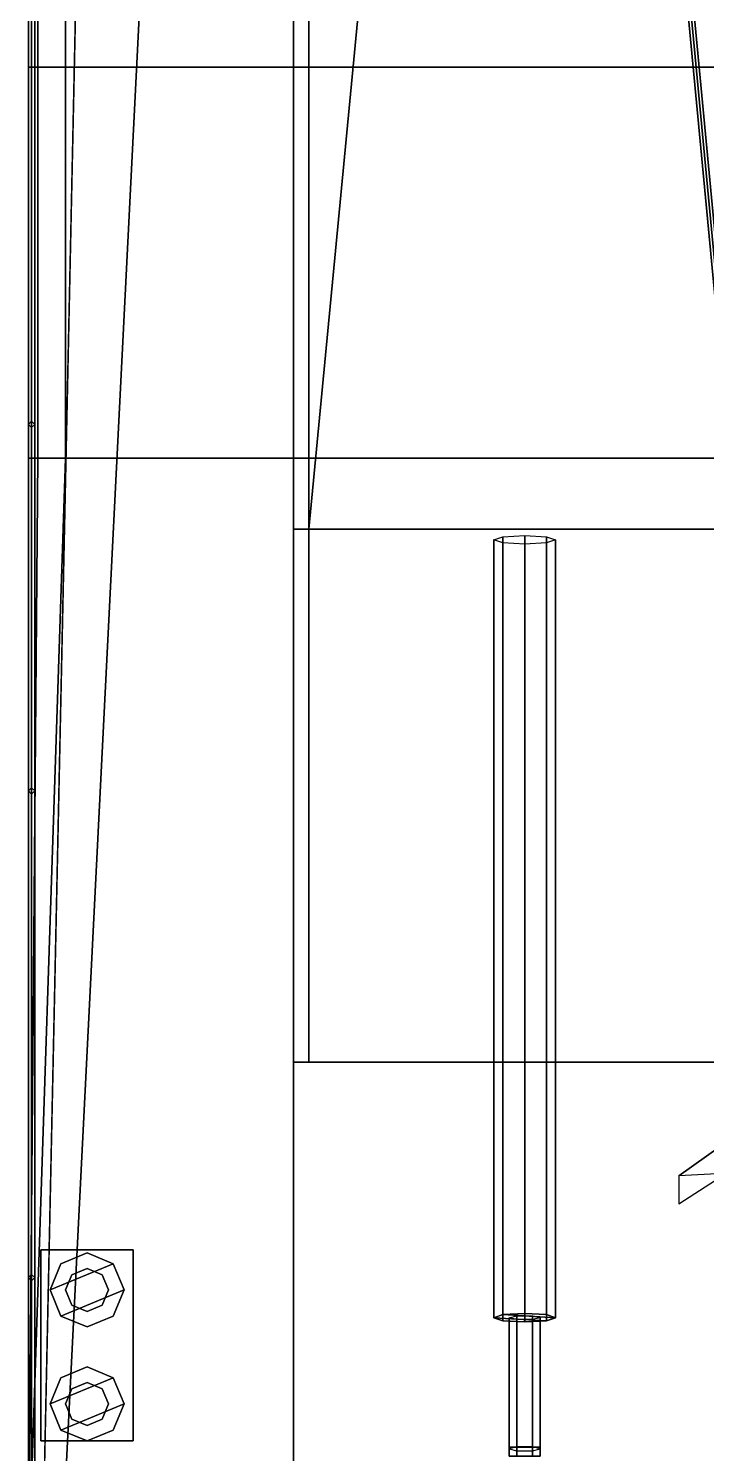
# Model space of a CAD drawing. Header units: millimetres. Extents: x -3.5 to 3.5, y -23.5 to 25.1.
# Drawn here: x -3.24 to -1.04, y -20.991 to -16.365 of the extents above; entities that cross this region are included whole.
import ezdxf

# ---------------------------------------------------------------- set-up
doc = ezdxf.new("R2010")
doc.units = ezdxf.units.MM
for name, color, linetype in [('prop', 1, 'Continuous'), ('railings', 6, 'Continuous'), ('superstructure', 3, 'Continuous'), ('turret', 2, 'Continuous')]:
    doc.layers.add(name, color=color, linetype=linetype)

msp = doc.modelspace()

# ---------------------------------------------------------------- linework, layer by layer
for points in [[(-3.24, 20.5995), (-3.24, -23.47), (-3.24, -23.47, 1.46), (-3.24, 21.45, 1.46)], [(-3.24, 21.45, 1.46), (-3.24, -23.47, 1.46), (-2.61, 6.0957, 1.46)], [(-3.24, 12.85, -1.19), (-3.24, -16.49, -1.19), (-3.24, -21.38, -0.39), (-3.24, 20.5995)], [(-3.24, 20.5995), (-3.24, -21.38, -0.39), (-3.24, -23.47)], [(-3.21, 12.85, -1.28), (-3.21, -16.49, -1.28), (-3.24, -16.49, -1.19), (-3.24, 12.85, -1.19)], [(-3.12, 12.85, -1.31), (-3.12, -16.49, -1.31), (-3.21, -16.49, -1.28), (-3.21, 12.85, -1.28)], [(3.12, 12.85, -1.31), (3.12, -16.49, -1.31), (-3.12, -16.49, -1.31), (-3.12, 12.85, -1.31)], [(-2.61, 6.0957, 1.46), (-3.24, -23.47, 1.46), (-2.42, -7.16, 1.46), (-2.42, 0.73, 1.46)], [(-2.42, -7.16, 1.46), (-3.24, -23.47, 1.46), (-2.38, -22.5, 1.46), (-2.38, -9.68, 1.46)], [(-3.21, -16.49, -1.28), (-3.21, -17.76, -1.16), (-3.24, -17.76, -1.07), (-3.24, -16.49, -1.19)], [(-3.12, -16.49, -1.31), (-3.12, -17.76, -1.19), (-3.21, -17.76, -1.16), (-3.21, -16.49, -1.28)], [(3.12, -16.49, -1.31), (3.12, -17.76, -1.19), (-3.12, -17.76, -1.19), (-3.12, -16.49, -1.31)], [(3.12, -17.76, -1.19), (3.24, -21.38, -0.39), (-3.24, -21.38, -0.39), (-3.12, -17.76, -1.19)], [(-3.21, -17.76, -1.16), (-3.24, -21.38, -0.39), (-3.24, -21.38, -0.39), (-3.24, -17.76, -1.07)], [(-3.12, -17.76, -1.19), (-3.24, -21.38, -0.39), (-3.24, -21.38, -0.39), (-3.21, -17.76, -1.16)], [(-1.73, -18.0248, -0.7651), (-1.7007, -18.015, -0.8351), (-1.7007, -20.5402, -1.19), (-1.73, -20.55, -1.12)], [(-1.7007, -18.0347, -0.6951), (-1.73, -18.0248, -0.7651), (-1.73, -20.55, -1.12), (-1.7007, -20.5598, -1.05)], [(-1.7007, -18.015, -0.8351), (-1.63, -18.0109, -0.8641), (-1.63, -20.5361, -1.219), (-1.7007, -20.5402, -1.19)], [(-1.63, -18.0387, -0.6661), (-1.7007, -18.0347, -0.6951), (-1.7007, -20.5598, -1.05), (-1.63, -20.5639, -1.021)], [(-1.63, -18.0109, -0.8641), (-1.5593, -18.015, -0.8351), (-1.5593, -20.5402, -1.19), (-1.63, -20.5361, -1.219)], [(-1.5593, -18.0347, -0.6951), (-1.63, -18.0387, -0.6661), (-1.63, -20.5639, -1.021), (-1.5593, -20.5598, -1.05)], [(-1.5593, -18.015, -0.8351), (-1.53, -18.0248, -0.7651), (-1.53, -20.55, -1.12), (-1.5593, -20.5402, -1.19)], [(-1.53, -18.0248, -0.7651), (-1.5593, -18.0347, -0.6951), (-1.5593, -20.5598, -1.05), (-1.53, -20.55, -1.12)], [(-3.2, -20.33, 1.46), (-3.2, -20.95, 1.46), (-3.2, -20.95, 1.53), (-3.2, -20.33, 1.53)], [(-2.9, -20.33, 1.53), (-2.9, -20.33, 1.46), (-3.2, -20.33, 1.46), (-3.2, -20.33, 1.53)], [(-3.2, -20.33, 1.53), (-3.2, -20.95, 1.53), (-2.9, -20.95, 1.53), (-2.9, -20.33, 1.53)], [(-3.05, -20.34, 1.82), (-3.1349, -20.3751, 1.82), (-3.17, -20.46, 1.82), (-2.9651, -20.3751, 1.82)], [(-3.05, -20.34, 1.77), (-3.1349, -20.3751, 1.77), (-3.1349, -20.3751, 1.82), (-3.05, -20.34, 1.82)], [(-2.9651, -20.3751, 1.77), (-3.05, -20.34, 1.77), (-3.05, -20.34, 1.82), (-2.9651, -20.3751, 1.82)], [(-2.9, -20.95, 1.53), (-2.9, -20.95, 1.46), (-2.9, -20.33, 1.46), (-2.9, -20.33, 1.53)], [(-3.1349, -20.3751, 1.77), (-3.17, -20.46, 1.77), (-3.17, -20.46, 1.82), (-3.1349, -20.3751, 1.82)], [(-2.9651, -20.3751, 1.82), (-3.17, -20.46, 1.82), (-3.1349, -20.5449, 1.82), (-2.93, -20.46, 1.82)], [(-3.05, -20.39, 1.53), (-3.0995, -20.4105, 1.53), (-3.0995, -20.4105, 1.77), (-3.05, -20.39, 1.77)], [(-3.0005, -20.4105, 1.53), (-3.05, -20.39, 1.53), (-3.05, -20.39, 1.77), (-3.0005, -20.4105, 1.77)], [(-2.93, -20.46, 1.77), (-2.9651, -20.3751, 1.77), (-2.9651, -20.3751, 1.82), (-2.93, -20.46, 1.82)], [(-3.0995, -20.4105, 1.53), (-3.12, -20.46, 1.53), (-3.12, -20.46, 1.77), (-3.0995, -20.4105, 1.77)], [(-2.98, -20.46, 1.53), (-3.0005, -20.4105, 1.53), (-3.0005, -20.4105, 1.77), (-2.98, -20.46, 1.77)], [(-3.17, -20.46, 1.77), (-3.1349, -20.5449, 1.77), (-3.1349, -20.5449, 1.82), (-3.17, -20.46, 1.82)], [(-2.93, -20.46, 1.82), (-3.1349, -20.5449, 1.82), (-3.05, -20.58, 1.82), (-2.9651, -20.5449, 1.82)], [(-3.12, -20.46, 1.53), (-3.0995, -20.5095, 1.53), (-3.0995, -20.5095, 1.77), (-3.12, -20.46, 1.77)], [(-3.0005, -20.5095, 1.53), (-2.98, -20.46, 1.53), (-2.98, -20.46, 1.77), (-3.0005, -20.5095, 1.77)], [(-2.9651, -20.5449, 1.77), (-2.93, -20.46, 1.77), (-2.93, -20.46, 1.82), (-2.9651, -20.5449, 1.82)], [(-3.0995, -20.5095, 1.53), (-3.05, -20.53, 1.53), (-3.05, -20.53, 1.77), (-3.0995, -20.5095, 1.77)], [(-3.05, -20.53, 1.53), (-3.0005, -20.5095, 1.53), (-3.0005, -20.5095, 1.77), (-3.05, -20.53, 1.77)], [(-1.53, -20.55, -1.12), (-1.7007, -20.5402, -1.19), (-1.63, -20.5361, -1.219), (-1.5593, -20.5402, -1.19)], [(-3.1349, -20.5449, 1.77), (-3.05, -20.58, 1.77), (-3.05, -20.58, 1.82), (-3.1349, -20.5449, 1.82)], [(-3.05, -20.58, 1.77), (-2.9651, -20.5449, 1.77), (-2.9651, -20.5449, 1.82), (-3.05, -20.58, 1.82)], [(-1.5593, -20.5598, -1.05), (-1.73, -20.55, -1.12), (-1.7007, -20.5402, -1.19), (-1.53, -20.55, -1.12)], [(-1.63, -20.5639, -1.021), (-1.7007, -20.5598, -1.05), (-1.73, -20.55, -1.12), (-1.5593, -20.5598, -1.05)], [(-1.68, -20.55, -1.12), (-1.655, -20.544, -1.1629), (-1.655, -20.9698, -1.2227), (-1.68, -20.9758, -1.1798)], [(-1.655, -20.556, -1.0771), (-1.68, -20.55, -1.12), (-1.68, -20.9758, -1.1798), (-1.655, -20.9818, -1.137)], [(-1.655, -20.544, -1.1629), (-1.605, -20.544, -1.1629), (-1.605, -20.9698, -1.2227), (-1.655, -20.9698, -1.2227)], [(-1.605, -20.556, -1.0771), (-1.655, -20.556, -1.0771), (-1.655, -20.9818, -1.137), (-1.605, -20.9818, -1.137)], [(-1.605, -20.544, -1.1629), (-1.58, -20.55, -1.12), (-1.58, -20.9758, -1.1798), (-1.605, -20.9698, -1.2227)], [(-1.58, -20.55, -1.12), (-1.605, -20.556, -1.0771), (-1.605, -20.9818, -1.137), (-1.58, -20.9758, -1.1798)], [(-3.05, -20.71, 1.82), (-3.1349, -20.7451, 1.82), (-3.17, -20.83, 1.82), (-2.9651, -20.7451, 1.82)], [(-3.05, -20.71, 1.77), (-3.1349, -20.7451, 1.77), (-3.1349, -20.7451, 1.82), (-3.05, -20.71, 1.82)], [(-2.9651, -20.7451, 1.77), (-3.05, -20.71, 1.77), (-3.05, -20.71, 1.82), (-2.9651, -20.7451, 1.82)], [(-3.1349, -20.7451, 1.77), (-3.17, -20.83, 1.77), (-3.17, -20.83, 1.82), (-3.1349, -20.7451, 1.82)], [(-2.9651, -20.7451, 1.82), (-3.17, -20.83, 1.82), (-3.1349, -20.9149, 1.82), (-2.93, -20.83, 1.82)], [(-3.05, -20.76, 1.53), (-3.0995, -20.7805, 1.53), (-3.0995, -20.7805, 1.77), (-3.05, -20.76, 1.77)], [(-3.0005, -20.7805, 1.53), (-3.05, -20.76, 1.53), (-3.05, -20.76, 1.77), (-3.0005, -20.7805, 1.77)], [(-2.93, -20.83, 1.77), (-2.9651, -20.7451, 1.77), (-2.9651, -20.7451, 1.82), (-2.93, -20.83, 1.82)], [(-3.0995, -20.7805, 1.53), (-3.12, -20.83, 1.53), (-3.12, -20.83, 1.77), (-3.0995, -20.7805, 1.77)], [(-2.98, -20.83, 1.53), (-3.0005, -20.7805, 1.53), (-3.0005, -20.7805, 1.77), (-2.98, -20.83, 1.77)], [(-3.17, -20.83, 1.77), (-3.1349, -20.9149, 1.77), (-3.1349, -20.9149, 1.82), (-3.17, -20.83, 1.82)], [(-2.93, -20.83, 1.82), (-3.1349, -20.9149, 1.82), (-3.05, -20.95, 1.82), (-2.9651, -20.9149, 1.82)], [(-3.12, -20.83, 1.53), (-3.0995, -20.8795, 1.53), (-3.0995, -20.8795, 1.77), (-3.12, -20.83, 1.77)], [(-3.0005, -20.8795, 1.53), (-2.98, -20.83, 1.53), (-2.98, -20.83, 1.77), (-3.0005, -20.8795, 1.77)], [(-2.9651, -20.9149, 1.77), (-2.93, -20.83, 1.77), (-2.93, -20.83, 1.82), (-2.9651, -20.9149, 1.82)], [(-3.0995, -20.8795, 1.53), (-3.05, -20.9, 1.53), (-3.05, -20.9, 1.77), (-3.0995, -20.8795, 1.77)], [(-3.05, -20.9, 1.53), (-3.0005, -20.8795, 1.53), (-3.0005, -20.8795, 1.77), (-3.05, -20.9, 1.77)], [(-3.2, -20.95, 1.53), (-3.2, -20.95, 1.46), (-2.9, -20.95, 1.46), (-2.9, -20.95, 1.53)], [(-3.1349, -20.9149, 1.77), (-3.05, -20.95, 1.77), (-3.05, -20.95, 1.82), (-3.1349, -20.9149, 1.82)], [(-3.05, -20.95, 1.77), (-2.9651, -20.9149, 1.77), (-2.9651, -20.9149, 1.82), (-3.05, -20.95, 1.82)]]:
    msp.add_3dface(points)
at = {"layer": 'prop'}
for points in [[(-1.655, -21, -1.2233), (-1.68, -21, -1.18), (-1.68, -20.97, -1.18), (-1.655, -20.97, -1.2233)], [(-1.68, -21, -1.18), (-1.655, -21, -1.1367), (-1.655, -20.97, -1.1367), (-1.68, -20.97, -1.18)], [(-1.605, -21, -1.2233), (-1.655, -21, -1.2233), (-1.655, -20.97, -1.2233), (-1.605, -20.97, -1.2233)], [(-1.655, -21, -1.1367), (-1.605, -21, -1.1367), (-1.605, -20.97, -1.1367), (-1.655, -20.97, -1.1367)], [(-1.58, -21, -1.18), (-1.605, -21, -1.2233), (-1.605, -20.97, -1.2233), (-1.58, -20.97, -1.18)], [(-1.605, -21, -1.1367), (-1.58, -21, -1.18), (-1.58, -20.97, -1.18), (-1.605, -20.97, -1.1367)]]:
    msp.add_3dface(points, dxfattribs=at)
at = {"layer": 'railings'}
for points in [[(-3.23, -23.46, 2.34), (-3.24, -23.47, 2.35), (-3.24, 21.45, 2.35), (-3.23, 21.45, 2.34)], [(-3.24, -23.47, 2.35), (-3.23, -23.46, 2.36), (-3.23, 21.45, 2.36), (-3.24, 21.45, 2.35)], [(-3.24, -23.47, 1.94), (-3.23, -23.46, 1.95), (-3.23, 21.45, 1.95), (-3.24, 21.45, 1.94)], [(-3.23, -23.46, 1.93), (-3.24, -23.47, 1.94), (-3.24, 21.45, 1.94), (-3.23, 21.45, 1.93)], [(-3.22, -23.45, 2.35), (-3.23, -23.46, 2.34), (-3.23, 21.45, 2.34), (-3.22, 21.45, 2.35)], [(-3.23, -23.46, 2.36), (-3.22, -23.45, 2.35), (-3.22, 21.45, 2.35), (-3.23, 21.45, 2.36)], [(-3.22, -23.45, 1.94), (-3.23, -23.46, 1.93), (-3.23, 21.45, 1.93), (-3.22, 21.45, 1.94)], [(-3.23, -23.46, 1.95), (-3.22, -23.45, 1.94), (-3.22, 21.45, 1.94), (-3.23, 21.45, 1.95)], [(-3.23, -17.64, 1.46), (-3.24, -17.65, 1.46), (-3.24, -17.65, 2.35), (-3.23, -17.64, 2.34)], [(-3.24, -17.65, 1.46), (-3.23, -17.66, 1.46), (-3.23, -17.66, 2.34), (-3.24, -17.65, 2.35)], [(-3.22, -17.65, 1.46), (-3.23, -17.64, 1.46), (-3.23, -17.64, 2.34), (-3.22, -17.65, 2.35)], [(-3.23, -17.66, 1.46), (-3.22, -17.65, 1.46), (-3.22, -17.65, 2.35), (-3.23, -17.66, 2.34)], [(-3.23, -18.83, 1.46), (-3.24, -18.84, 1.46), (-3.24, -18.84, 2.35), (-3.23, -18.83, 2.34)], [(-3.24, -18.84, 1.46), (-3.23, -18.85, 1.46), (-3.23, -18.85, 2.34), (-3.24, -18.84, 2.35)], [(-3.22, -18.84, 1.46), (-3.23, -18.83, 1.46), (-3.23, -18.83, 2.34), (-3.22, -18.84, 2.35)], [(-3.23, -18.85, 1.46), (-3.22, -18.84, 1.46), (-3.22, -18.84, 2.35), (-3.23, -18.85, 2.34)], [(-3.23, -20.41, 1.46), (-3.24, -20.42, 1.46), (-3.24, -20.42, 2.35), (-3.23, -20.41, 2.34)], [(-3.24, -20.42, 1.46), (-3.23, -20.43, 1.46), (-3.23, -20.43, 2.34), (-3.24, -20.42, 2.35)], [(-3.22, -20.42, 1.46), (-3.23, -20.41, 1.46), (-3.23, -20.41, 2.34), (-3.22, -20.42, 2.35)], [(-3.23, -20.43, 1.46), (-3.22, -20.42, 1.46), (-3.22, -20.42, 2.35), (-3.23, -20.43, 2.34)]]:
    msp.add_3dface(points, dxfattribs=at)
at = {"layer": 'superstructure'}
for points in [[(-0.99, -17.37, 5.66), (-1, -17.37, 5.67), (-1.99, -6.92, 5.98), (-1.98, -6.92, 5.97)], [(-1, -17.37, 5.67), (-0.99, -17.37, 5.68), (-1.98, -6.92, 5.99), (-1.99, -6.92, 5.98)], [(-0.98, -17.37, 5.67), (-0.99, -17.37, 5.66), (-1.98, -6.92, 5.97), (-1.97, -6.92, 5.98)], [(-0.99, -17.37, 5.68), (-0.98, -17.37, 5.67), (-1.97, -6.92, 5.98), (-1.98, -6.92, 5.99)], [(-2.38, -9.68, 1.46), (-2.38, -22.03, 1.67), (-2.38, -21.56, 1.92), (-2.38, -17.99, 1.92)], [(-2.38, -22.5, 1.46), (-2.38, -22.03, 1.67), (-2.38, -22.03, 1.67), (-2.38, -9.68, 1.46)], [(-2.38, -9.68, 2.72), (-2.38, -17.99, 2.72), (-2.33, -17.99, 2.72), (-2.33, -9.68, 2.72)], [(-2.38, -9.68, 1.46), (-2.38, -17.99, 1.92), (-2.38, -17.99, 2.72), (-2.38, -9.68, 2.72)], [(-2.33, -9.68, 2.72), (-2.33, -17.99, 2.72), (-2.33, -17.99, 2.34), (-2.33, -9.68, 2.34)], [(-1.63, -10.67, 2.34), (-1.63, -9.68, 2.34), (-2.33, -9.68, 2.34), (-2.33, -17.99, 2.34)], [(-1.63, -10.67, 2.34), (-2.33, -17.99, 2.34), (2.33, -17.99, 2.34), (1.63, -10.67, 2.34)], [(-2.38, -17.99, 2.34), (-2.38, -19.72, 2.34), (-2.33, -19.72, 2.34), (-2.33, -17.99, 2.34)], [(-2.38, -17.99, 1.92), (-2.38, -19.72, 1.92), (-2.38, -19.72, 2.34), (-2.38, -17.99, 2.34)], [(-2.38, -17.99, 2.72), (-2.38, -17.99, 2.34), (-2.33, -17.99, 2.34), (-2.33, -17.99, 2.72)], [(-2.33, -17.99, 2.34), (-2.33, -17.99, 1.92), (2.33, -17.99, 1.92), (2.33, -17.99, 2.34)], [(-2.33, -17.99, 1.92), (-2.33, -19.72, 1.92), (2.33, -19.72, 1.92), (2.33, -17.99, 1.92)], [(-2.33, -17.99, 2.34), (-2.33, -19.72, 2.34), (-2.33, -19.72, 1.92), (-2.33, -17.99, 1.92)], [(-2.38, -19.72, 1.92), (-2.38, -21.56, 1.92), (2.38, -21.56, 1.92), (2.38, -19.72, 1.92)], [(-2.38, -19.72, 2.34), (-2.38, -19.72, 1.92), (-2.33, -19.72, 1.92), (-2.33, -19.72, 2.34)]]:
    msp.add_3dface(points, dxfattribs=at)
at = {"layer": 'turret'}
for points in [[(-1.13, -20.18, 3.25), (-0.37, -19.69, 3.08), (-0.37, -19.55, 2.34), (-1.13, -20.09, 2.34)], [(-1.13, -20.09, 2.03), (-0.37, -19.55, 2.03), (-0.37, -20.05, 1.93), (-1.13, -20.09, 2.03)], [(-1.13, -20.09, 2.34), (-0.37, -19.55, 2.34), (-0.37, -19.55, 2.03), (-1.13, -20.09, 2.03)]]:
    msp.add_3dface(points, dxfattribs=at)

doc.saveas('drawing.dxf')
